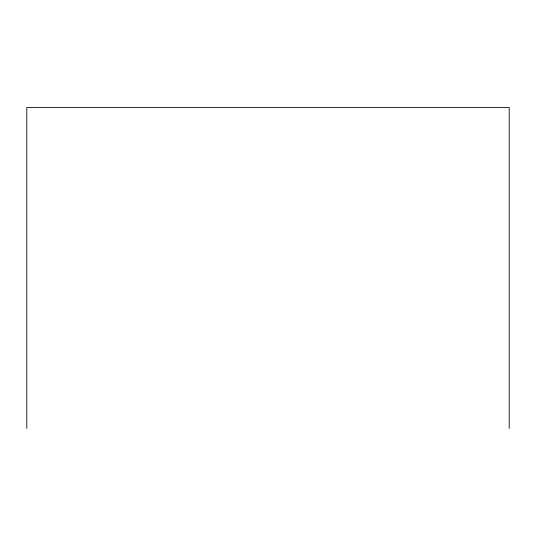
<?xml version="1.0" encoding="UTF-8"?>
<svg xmlns="http://www.w3.org/2000/svg" width="536" height="536" viewBox="0 0 536 536"><rect width="100%" height="100%" fill="white"/><g stroke="black" fill="none" stroke-linecap="round" stroke-linejoin="round"><path stroke-width="0.8" d="M509.2 428.505L509.2 107.495L26.8 107.495L26.8 428.505"/></g></svg>
